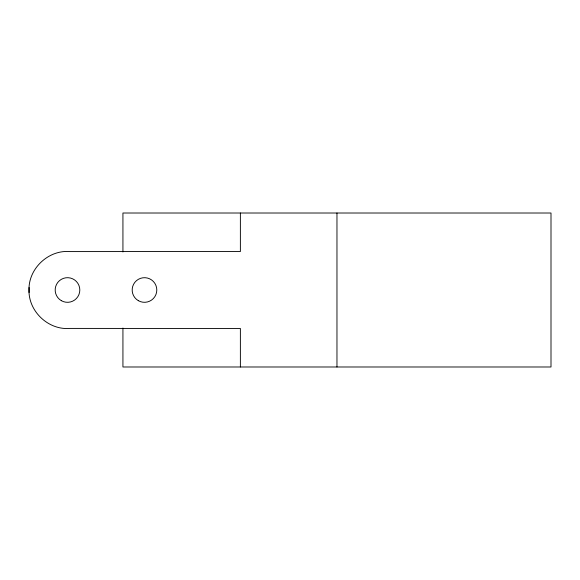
<?xml version="1.0" encoding="UTF-8"?>
<svg xmlns="http://www.w3.org/2000/svg" width="580" height="580" viewBox="0 0 580 580"><rect width="100%" height="100%" fill="white"/><g stroke="black" fill="none" stroke-linecap="round" stroke-linejoin="round"><path stroke-width="0.87" d="M240.381 213.012L240.381 251.531L70.013 251.589C48.597 249.596 28.413 268.496 29 290C28.413 311.504 48.597 330.404 70.013 328.411L240.381 328.469L240.381 366.988M336.965 213.012L336.965 366.988M122.931 251.959L122.931 213.012L551 213.012L551 366.988L122.931 366.988L122.931 328.041M29.08 287.484L29.08 292.516M61.335 300.665A12.318 12.318 0 0 0 79.815 290A12.318 12.318 0 0 0 61.335 279.335A12.318 12.318 0 0 0 61.335 300.665M138.33 300.665A12.318 12.318 0 0 0 156.803 290A12.318 12.318 0 0 0 138.33 279.335A12.318 12.318 0 0 0 138.33 300.665"/></g></svg>
